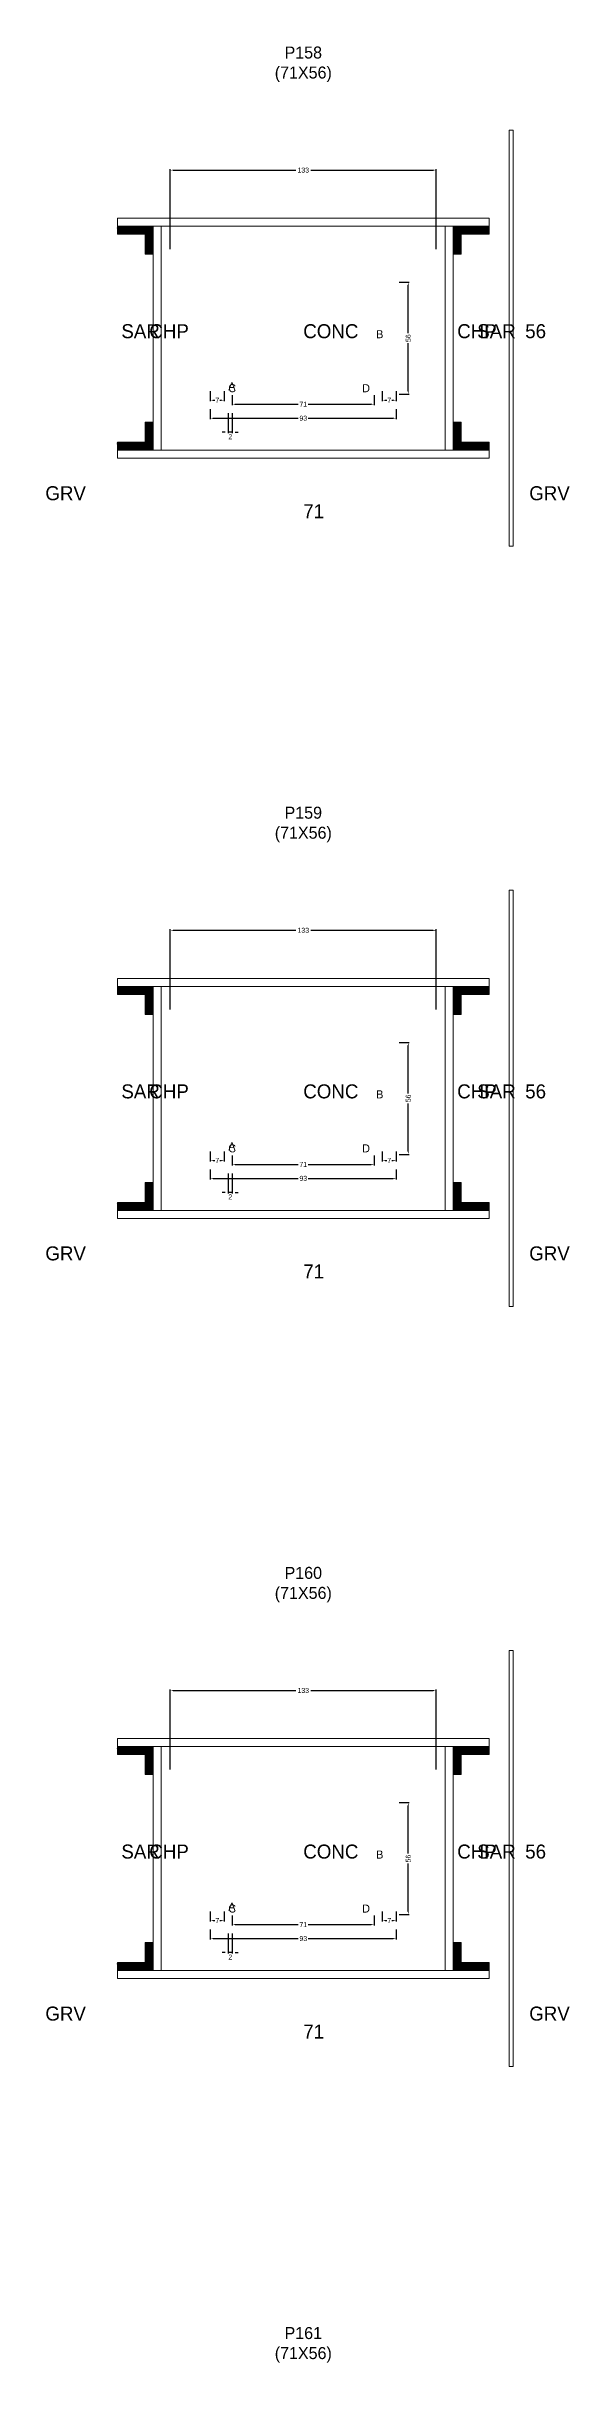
# Model space of a CAD drawing. Header units: centimetres. Extents: x -10500 to 4121, y -45226 to 295.
# Drawn here: x -129 to 133, y -40772 to -39614 of the extents above; entities that cross this region are included whole.
import ezdxf

# ---------------------------------------------------------------- set-up
doc = ezdxf.new("R2010")
doc.units = ezdxf.units.CM
for name, color, linetype in [('COTA', 241, 'Continuous'), ('Hachura', 251, 'Continuous'), ('NOMENCLATURA', 7, 'Continuous'), ('SARRAFO', 251, 'Continuous'), ('Texto Seção', 7, 'Continuous')]:
    doc.layers.add(name, color=color, linetype=linetype)
doc.dimstyles.new('cotax2', dxfattribs={"dimtxt": 2.5, "dimasz": 1.5, "dimexe": 0.5, "dimexo": 0.5, "dimgap": 0.5, "dimtad": 1, "dimcen": 2.5, "dimazin": 3, "dimtfac": 1, "dimtmove": 0, "dimatfit": 3})

# ---------------------------------------------------------------- blocks, each defined once
blk = doc.blocks.new('_CLOSEDFILLED')
at = {"color": 0, "linetype": 'BYBLOCK'}
blk.add_solid([(-1, 0.16), (0, 0), (-1, -0.16)], dxfattribs=at)
blk = doc.blocks.new('*D2744')
for p, q in [((-46.5, -39795.5), (-46.5, -39800.5)), ((46.5, -39795.5), (46.5, -39800.5)), ((-45, -39800), (-2.5, -39800)), ((2.5, -39800), (45, -39800))]:
    blk.add_line(p, q)
at = {"layer": 'Defpoints'}
for p in [(-46.5, -39795), (46.5, -39795), (-46.5, -39800)]:
    blk.add_point(p, dxfattribs=at)
at = {"layer": 'COTA', "xscale": 1.5, "yscale": 1.5, "rotation": 180}
blk.add_blockref('_CLOSEDFILLED', (-46.5, -39800), dxfattribs=at)
at = {"layer": 'COTA', "xscale": 1.5, "yscale": 1.5}
blk.add_blockref('_CLOSEDFILLED', (46.5, -39800), dxfattribs=at)
at = {"layer": 'COTA', "insert": (0, -39800), "char_height": 2.5, "attachment_point": 5}
blk.add_mtext('93', dxfattribs=at)
blk = doc.blocks.new('*D2745')
for p, q in [((-35.5, -39788.5), (-35.5, -39793.5)), ((-34, -39793), (-2.5, -39793)), ((2.5, -39793), (34, -39793)), ((35.5, -39788.5), (35.5, -39793.5))]:
    blk.add_line(p, q)
at = {"layer": 'Defpoints'}
for p in [(-35.5, -39788), (-35.5, -39793), (35.5, -39788)]:
    blk.add_point(p, dxfattribs=at)
at = {"layer": 'COTA', "xscale": 1.5, "yscale": 1.5, "rotation": 180}
blk.add_blockref('_CLOSEDFILLED', (-35.5, -39793), dxfattribs=at)
at = {"layer": 'COTA', "xscale": 1.5, "yscale": 1.5}
blk.add_blockref('_CLOSEDFILLED', (35.5, -39793), dxfattribs=at)
at = {"layer": 'COTA', "insert": (0, -39793), "char_height": 2.5, "attachment_point": 5}
blk.add_mtext('71', dxfattribs=at)
blk = doc.blocks.new('*D2746')
for p, q in [((48, -39732), (53, -39732)), ((52.5, -39757.5), (52.5, -39733.5)), ((52.5, -39786.5), (52.5, -39762.5)), ((48, -39788), (53, -39788))]:
    blk.add_line(p, q)
at = {"layer": 'Defpoints'}
for p in [(47.5, -39732), (47.5, -39788), (52.5, -39788)]:
    blk.add_point(p, dxfattribs=at)
at = {"layer": 'COTA', "xscale": 1.5, "yscale": 1.5}
for p, rotation in [((52.5, -39732), 90), ((52.5, -39788), 270)]:
    blk.add_blockref('_CLOSEDFILLED', p, dxfattribs=dict(at, rotation=rotation))
at = {"layer": 'COTA', "insert": (52.5, -39760), "char_height": 2.5, "attachment_point": 5, "rotation": 90}
blk.add_mtext('56', dxfattribs=at)
blk = doc.blocks.new('*D2747')
for p, q in [((-46.5, -39786.5), (-46.5, -39791.5)), ((-45, -39791), (-44.25, -39791)), ((-41.75, -39791), (-41, -39791)), ((-39.5, -39786.5), (-39.5, -39791.5))]:
    blk.add_line(p, q)
at = {"layer": 'Defpoints'}
for p in [(-46.5, -39786), (-46.5, -39791), (-39.5, -39786)]:
    blk.add_point(p, dxfattribs=at)
at = {"layer": 'COTA', "xscale": 1.5, "yscale": 1.5, "rotation": 180}
blk.add_blockref('_CLOSEDFILLED', (-46.5, -39791), dxfattribs=at)
at = {"layer": 'COTA', "xscale": 1.5, "yscale": 1.5}
blk.add_blockref('_CLOSEDFILLED', (-39.5, -39791), dxfattribs=at)
at = {"layer": 'COTA', "insert": (-43, -39791), "char_height": 2.5, "attachment_point": 5}
blk.add_mtext('7', dxfattribs=at)
blk = doc.blocks.new('*D2748')
for p, q in [((39.5, -39786.5), (39.5, -39791.5)), ((41, -39791), (41.75, -39791)), ((44.25, -39791), (45, -39791)), ((46.5, -39786.5), (46.5, -39791.5))]:
    blk.add_line(p, q)
at = {"layer": 'Defpoints'}
for p in [(39.5, -39786), (39.5, -39791), (46.5, -39786)]:
    blk.add_point(p, dxfattribs=at)
at = {"layer": 'COTA', "xscale": 1.5, "yscale": 1.5, "rotation": 180}
blk.add_blockref('_CLOSEDFILLED', (39.5, -39791), dxfattribs=at)
at = {"layer": 'COTA', "xscale": 1.5, "yscale": 1.5}
blk.add_blockref('_CLOSEDFILLED', (46.5, -39791), dxfattribs=at)
at = {"layer": 'COTA', "insert": (43, -39791), "char_height": 2.5, "attachment_point": 5}
blk.add_mtext('7', dxfattribs=at)
blk = doc.blocks.new('*D2749')
for p, q in [((-66.5, -39715.5), (-66.5, -39675.5)), ((-65, -39676), (-3.75, -39676)), ((3.75, -39676), (65, -39676)), ((66.5, -39715.5), (66.5, -39675.5))]:
    blk.add_line(p, q)
at = {"layer": 'Defpoints'}
for p in [(-66.5, -39676), (-66.5, -39716), (66.5, -39716)]:
    blk.add_point(p, dxfattribs=at)
at = {"layer": 'COTA', "xscale": 1.5, "yscale": 1.5, "rotation": 180}
blk.add_blockref('_CLOSEDFILLED', (-66.5, -39676), dxfattribs=at)
at = {"layer": 'COTA', "xscale": 1.5, "yscale": 1.5}
blk.add_blockref('_CLOSEDFILLED', (66.5, -39676), dxfattribs=at)
at = {"layer": 'COTA', "insert": (0, -39676), "char_height": 2.5, "attachment_point": 5}
blk.add_mtext('133', dxfattribs=at)
blk = doc.blocks.new('*D2770')
for p, q in [((-46.5, -40175.5), (-46.5, -40180.5)), ((46.5, -40175.5), (46.5, -40180.5)), ((-45, -40180), (-2.5, -40180)), ((2.5, -40180), (45, -40180))]:
    blk.add_line(p, q)
at = {"layer": 'Defpoints'}
for p in [(-46.5, -40175), (46.5, -40175), (-46.5, -40180)]:
    blk.add_point(p, dxfattribs=at)
at = {"layer": 'COTA', "xscale": 1.5, "yscale": 1.5, "rotation": 180}
blk.add_blockref('_CLOSEDFILLED', (-46.5, -40180), dxfattribs=at)
at = {"layer": 'COTA', "xscale": 1.5, "yscale": 1.5}
blk.add_blockref('_CLOSEDFILLED', (46.5, -40180), dxfattribs=at)
at = {"layer": 'COTA', "insert": (0, -40180), "char_height": 2.5, "attachment_point": 5}
blk.add_mtext('93', dxfattribs=at)
blk = doc.blocks.new('*D2771')
for p, q in [((-35.5, -40168.5), (-35.5, -40173.5)), ((-34, -40173), (-2.5, -40173)), ((2.5, -40173), (34, -40173)), ((35.5, -40168.5), (35.5, -40173.5))]:
    blk.add_line(p, q)
at = {"layer": 'Defpoints'}
for p in [(-35.5, -40168), (-35.5, -40173), (35.5, -40168)]:
    blk.add_point(p, dxfattribs=at)
at = {"layer": 'COTA', "xscale": 1.5, "yscale": 1.5, "rotation": 180}
blk.add_blockref('_CLOSEDFILLED', (-35.5, -40173), dxfattribs=at)
at = {"layer": 'COTA', "xscale": 1.5, "yscale": 1.5}
blk.add_blockref('_CLOSEDFILLED', (35.5, -40173), dxfattribs=at)
at = {"layer": 'COTA', "insert": (0, -40173), "char_height": 2.5, "attachment_point": 5}
blk.add_mtext('71', dxfattribs=at)
blk = doc.blocks.new('*D2772')
for p, q in [((48, -40112), (53, -40112)), ((52.5, -40137.5), (52.5, -40113.5)), ((52.5, -40166.5), (52.5, -40142.5)), ((48, -40168), (53, -40168))]:
    blk.add_line(p, q)
at = {"layer": 'Defpoints'}
for p in [(47.5, -40112), (47.5, -40168), (52.5, -40168)]:
    blk.add_point(p, dxfattribs=at)
at = {"layer": 'COTA', "xscale": 1.5, "yscale": 1.5}
for p, rotation in [((52.5, -40112), 90), ((52.5, -40168), 270)]:
    blk.add_blockref('_CLOSEDFILLED', p, dxfattribs=dict(at, rotation=rotation))
at = {"layer": 'COTA', "insert": (52.5, -40140), "char_height": 2.5, "attachment_point": 5, "rotation": 90}
blk.add_mtext('56', dxfattribs=at)
blk = doc.blocks.new('*D2773')
for p, q in [((-46.5, -40166.5), (-46.5, -40171.5)), ((-39.5, -40166.5), (-39.5, -40171.5)), ((-45, -40171), (-44.25, -40171)), ((-41.75, -40171), (-41, -40171))]:
    blk.add_line(p, q)
at = {"layer": 'Defpoints'}
for p in [(-46.5, -40166), (-39.5, -40166), (-46.5, -40171)]:
    blk.add_point(p, dxfattribs=at)
at = {"layer": 'COTA', "xscale": 1.5, "yscale": 1.5, "rotation": 180}
blk.add_blockref('_CLOSEDFILLED', (-46.5, -40171), dxfattribs=at)
at = {"layer": 'COTA', "xscale": 1.5, "yscale": 1.5}
blk.add_blockref('_CLOSEDFILLED', (-39.5, -40171), dxfattribs=at)
at = {"layer": 'COTA', "insert": (-43, -40171), "char_height": 2.5, "attachment_point": 5}
blk.add_mtext('7', dxfattribs=at)
blk = doc.blocks.new('*D2774')
for p, q in [((39.5, -40166.5), (39.5, -40171.5)), ((46.5, -40166.5), (46.5, -40171.5)), ((41, -40171), (41.75, -40171)), ((44.25, -40171), (45, -40171))]:
    blk.add_line(p, q)
at = {"layer": 'Defpoints'}
for p in [(39.5, -40166), (46.5, -40166), (39.5, -40171)]:
    blk.add_point(p, dxfattribs=at)
at = {"layer": 'COTA', "xscale": 1.5, "yscale": 1.5, "rotation": 180}
blk.add_blockref('_CLOSEDFILLED', (39.5, -40171), dxfattribs=at)
at = {"layer": 'COTA', "xscale": 1.5, "yscale": 1.5}
blk.add_blockref('_CLOSEDFILLED', (46.5, -40171), dxfattribs=at)
at = {"layer": 'COTA', "insert": (43, -40171), "char_height": 2.5, "attachment_point": 5}
blk.add_mtext('7', dxfattribs=at)
blk = doc.blocks.new('*D2775')
for p, q in [((-66.5, -40095.5), (-66.5, -40055.5)), ((-65, -40056), (-3.75, -40056)), ((3.75, -40056), (65, -40056)), ((66.5, -40095.5), (66.5, -40055.5))]:
    blk.add_line(p, q)
at = {"layer": 'Defpoints'}
for p in [(-66.5, -40056), (-66.5, -40096), (66.5, -40096)]:
    blk.add_point(p, dxfattribs=at)
at = {"layer": 'COTA', "xscale": 1.5, "yscale": 1.5, "rotation": 180}
blk.add_blockref('_CLOSEDFILLED', (-66.5, -40056), dxfattribs=at)
at = {"layer": 'COTA', "xscale": 1.5, "yscale": 1.5}
blk.add_blockref('_CLOSEDFILLED', (66.5, -40056), dxfattribs=at)
at = {"layer": 'COTA', "insert": (0, -40056), "char_height": 2.5, "attachment_point": 5}
blk.add_mtext('133', dxfattribs=at)
blk = doc.blocks.new('*D2796')
for p, q in [((-46.5, -40555.5), (-46.5, -40560.5)), ((-45, -40560), (-2.5, -40560)), ((2.5, -40560), (45, -40560)), ((46.5, -40555.5), (46.5, -40560.5))]:
    blk.add_line(p, q)
at = {"layer": 'Defpoints'}
for p in [(-46.5, -40555), (-46.5, -40560), (46.5, -40555)]:
    blk.add_point(p, dxfattribs=at)
at = {"layer": 'COTA', "xscale": 1.5, "yscale": 1.5, "rotation": 180}
blk.add_blockref('_CLOSEDFILLED', (-46.5, -40560), dxfattribs=at)
at = {"layer": 'COTA', "xscale": 1.5, "yscale": 1.5}
blk.add_blockref('_CLOSEDFILLED', (46.5, -40560), dxfattribs=at)
at = {"layer": 'COTA', "insert": (0, -40560), "char_height": 2.5, "attachment_point": 5}
blk.add_mtext('93', dxfattribs=at)
blk = doc.blocks.new('*D2797')
for p, q in [((-35.5, -40548.5), (-35.5, -40553.5)), ((35.5, -40548.5), (35.5, -40553.5)), ((-34, -40553), (-2.5, -40553)), ((2.5, -40553), (34, -40553))]:
    blk.add_line(p, q)
at = {"layer": 'Defpoints'}
for p in [(-35.5, -40548), (35.5, -40548), (-35.5, -40553)]:
    blk.add_point(p, dxfattribs=at)
at = {"layer": 'COTA', "xscale": 1.5, "yscale": 1.5, "rotation": 180}
blk.add_blockref('_CLOSEDFILLED', (-35.5, -40553), dxfattribs=at)
at = {"layer": 'COTA', "xscale": 1.5, "yscale": 1.5}
blk.add_blockref('_CLOSEDFILLED', (35.5, -40553), dxfattribs=at)
at = {"layer": 'COTA', "insert": (0, -40553), "char_height": 2.5, "attachment_point": 5}
blk.add_mtext('71', dxfattribs=at)
blk = doc.blocks.new('*D2798')
for p, q in [((48, -40492), (53, -40492)), ((52.5, -40517.5), (52.5, -40493.5)), ((52.5, -40546.5), (52.5, -40522.5)), ((48, -40548), (53, -40548))]:
    blk.add_line(p, q)
at = {"layer": 'Defpoints'}
for p in [(47.5, -40492), (47.5, -40548), (52.5, -40548)]:
    blk.add_point(p, dxfattribs=at)
at = {"layer": 'COTA', "xscale": 1.5, "yscale": 1.5}
for p, rotation in [((52.5, -40492), 90), ((52.5, -40548), 270)]:
    blk.add_blockref('_CLOSEDFILLED', p, dxfattribs=dict(at, rotation=rotation))
at = {"layer": 'COTA', "insert": (52.5, -40520), "char_height": 2.5, "attachment_point": 5, "rotation": 90}
blk.add_mtext('56', dxfattribs=at)
blk = doc.blocks.new('*D2799')
for p, q in [((-46.5, -40546.5), (-46.5, -40551.5)), ((-39.5, -40546.5), (-39.5, -40551.5)), ((-45, -40551), (-44.25, -40551)), ((-41.75, -40551), (-41, -40551))]:
    blk.add_line(p, q)
at = {"layer": 'Defpoints'}
for p in [(-46.5, -40546), (-39.5, -40546), (-46.5, -40551)]:
    blk.add_point(p, dxfattribs=at)
at = {"layer": 'COTA', "xscale": 1.5, "yscale": 1.5, "rotation": 180}
blk.add_blockref('_CLOSEDFILLED', (-46.5, -40551), dxfattribs=at)
at = {"layer": 'COTA', "xscale": 1.5, "yscale": 1.5}
blk.add_blockref('_CLOSEDFILLED', (-39.5, -40551), dxfattribs=at)
at = {"layer": 'COTA', "insert": (-43, -40551), "char_height": 2.5, "attachment_point": 5}
blk.add_mtext('7', dxfattribs=at)
blk = doc.blocks.new('*D2800')
for p, q in [((39.5, -40546.5), (39.5, -40551.5)), ((46.5, -40546.5), (46.5, -40551.5)), ((41, -40551), (41.75, -40551)), ((44.25, -40551), (45, -40551))]:
    blk.add_line(p, q)
at = {"layer": 'Defpoints'}
for p in [(39.5, -40546), (46.5, -40546), (39.5, -40551)]:
    blk.add_point(p, dxfattribs=at)
at = {"layer": 'COTA', "xscale": 1.5, "yscale": 1.5, "rotation": 180}
blk.add_blockref('_CLOSEDFILLED', (39.5, -40551), dxfattribs=at)
at = {"layer": 'COTA', "xscale": 1.5, "yscale": 1.5}
blk.add_blockref('_CLOSEDFILLED', (46.5, -40551), dxfattribs=at)
at = {"layer": 'COTA', "insert": (43, -40551), "char_height": 2.5, "attachment_point": 5}
blk.add_mtext('7', dxfattribs=at)
blk = doc.blocks.new('*D2801')
for p, q in [((-66.5, -40475.5), (-66.5, -40435.5)), ((-65, -40436), (-3.75, -40436)), ((3.75, -40436), (65, -40436)), ((66.5, -40475.5), (66.5, -40435.5))]:
    blk.add_line(p, q)
at = {"layer": 'Defpoints'}
for p in [(-66.5, -40436), (-66.5, -40476), (66.5, -40476)]:
    blk.add_point(p, dxfattribs=at)
at = {"layer": 'COTA', "xscale": 1.5, "yscale": 1.5, "rotation": 180}
blk.add_blockref('_CLOSEDFILLED', (-66.5, -40436), dxfattribs=at)
at = {"layer": 'COTA', "xscale": 1.5, "yscale": 1.5}
blk.add_blockref('_CLOSEDFILLED', (66.5, -40436), dxfattribs=at)
at = {"layer": 'COTA', "insert": (0, -40436), "char_height": 2.5, "attachment_point": 5}
blk.add_mtext('133', dxfattribs=at)

msp = doc.modelspace()

# ---------------------------------------------------------------- hatches: boundary and pattern name
at = {"layer": 'SARRAFO'}
h = msp.add_hatch(dxfattribs=at)
h.set_pattern_fill('SOLID', scale=2)
h.paths.add_polyline_path([(-93, -39708), (-79, -39708), (-79, -39704), (-93, -39704)])
h = msp.add_hatch(dxfattribs=at)
h.set_pattern_fill('SOLID', scale=2)
h.paths.add_polyline_path([(-79, -39718), (-75, -39718), (-75, -39704), (-79, -39704)])
h = msp.add_hatch(dxfattribs=at)
h.set_pattern_fill('SOLID', scale=2)
h.paths.add_polyline_path([(75, -39718), (79, -39718), (79, -39704), (75, -39704)])
h = msp.add_hatch(dxfattribs=at)
h.set_pattern_fill('SOLID', scale=2)
h.paths.add_polyline_path([(79, -39708), (93, -39708), (93, -39704), (79, -39704)])
h = msp.add_hatch(dxfattribs=at)
h.set_pattern_fill('SOLID', scale=2)
h.paths.add_polyline_path([(-79, -39816), (-75, -39816), (-75, -39802), (-79, -39802)])
h = msp.add_hatch(dxfattribs=at)
h.set_pattern_fill('SOLID', scale=2)
h.paths.add_polyline_path([(75, -39816), (79, -39816), (79, -39802), (75, -39802)])
h = msp.add_hatch(dxfattribs=at)
h.set_pattern_fill('SOLID', scale=2)
h.paths.add_polyline_path([(-93, -39816), (-79, -39816), (-79, -39812), (-93, -39812)])
h = msp.add_hatch(dxfattribs=at)
h.set_pattern_fill('SOLID', scale=2)
h.paths.add_polyline_path([(79, -39816), (93, -39816), (93, -39812), (79, -39812)])
h = msp.add_hatch(dxfattribs=at)
h.set_pattern_fill('SOLID', scale=2)
h.paths.add_polyline_path([(-93, -40088), (-79, -40088), (-79, -40084), (-93, -40084)])
h = msp.add_hatch(dxfattribs=at)
h.set_pattern_fill('SOLID', scale=2)
h.paths.add_polyline_path([(-79, -40098), (-75, -40098), (-75, -40084), (-79, -40084)])
h = msp.add_hatch(dxfattribs=at)
h.set_pattern_fill('SOLID', scale=2)
h.paths.add_polyline_path([(75, -40098), (79, -40098), (79, -40084), (75, -40084)])
h = msp.add_hatch(dxfattribs=at)
h.set_pattern_fill('SOLID', scale=2)
h.paths.add_polyline_path([(79, -40088), (93, -40088), (93, -40084), (79, -40084)])
h = msp.add_hatch(dxfattribs=at)
h.set_pattern_fill('SOLID', scale=2)
h.paths.add_polyline_path([(-79, -40196), (-75, -40196), (-75, -40182), (-79, -40182)])
h = msp.add_hatch(dxfattribs=at)
h.set_pattern_fill('SOLID', scale=2)
h.paths.add_polyline_path([(75, -40196), (79, -40196), (79, -40182), (75, -40182)])
h = msp.add_hatch(dxfattribs=at)
h.set_pattern_fill('SOLID', scale=2)
h.paths.add_polyline_path([(-93, -40196), (-79, -40196), (-79, -40192), (-93, -40192)])
h = msp.add_hatch(dxfattribs=at)
h.set_pattern_fill('SOLID', scale=2)
h.paths.add_polyline_path([(79, -40196), (93, -40196), (93, -40192), (79, -40192)])
h = msp.add_hatch(dxfattribs=at)
h.set_pattern_fill('SOLID', scale=2)
h.paths.add_polyline_path([(-93, -40468), (-79, -40468), (-79, -40464), (-93, -40464)])
h = msp.add_hatch(dxfattribs=at)
h.set_pattern_fill('SOLID', scale=2)
h.paths.add_polyline_path([(-79, -40478), (-75, -40478), (-75, -40464), (-79, -40464)])
h = msp.add_hatch(dxfattribs=at)
h.set_pattern_fill('SOLID', scale=2)
h.paths.add_polyline_path([(75, -40478), (79, -40478), (79, -40464), (75, -40464)])
h = msp.add_hatch(dxfattribs=at)
h.set_pattern_fill('SOLID', scale=2)
h.paths.add_polyline_path([(79, -40468), (93, -40468), (93, -40464), (79, -40464)])
h = msp.add_hatch(dxfattribs=at)
h.set_pattern_fill('SOLID', scale=2)
h.paths.add_polyline_path([(-93, -40576), (-79, -40576), (-79, -40572), (-93, -40572)])
h = msp.add_hatch(dxfattribs=at)
h.set_pattern_fill('SOLID', scale=2)
h.paths.add_polyline_path([(-79, -40576), (-75, -40576), (-75, -40562), (-79, -40562)])
h = msp.add_hatch(dxfattribs=at)
h.set_pattern_fill('SOLID', scale=2)
h.paths.add_polyline_path([(75, -40576), (79, -40576), (79, -40562), (75, -40562)])
h = msp.add_hatch(dxfattribs=at)
h.set_pattern_fill('SOLID', scale=2)
h.paths.add_polyline_path([(79, -40576), (93, -40576), (93, -40572), (79, -40572)])

# ---------------------------------------------------------------- linework, layer by layer
at = {"layer": 'Hachura', "lineweight": 13}
for points in [[(103, -39864), (105, -39864), (105, -39656), (103, -39656)], [(103, -40244), (105, -40244), (105, -40036), (103, -40036)], [(103, -40624), (105, -40624), (105, -40416), (103, -40416)]]:
    msp.add_lwpolyline(points, close=True, dxfattribs=at)
at = {"layer": 'Hachura', "lineweight": 18}
for points in [[(-93, -39704), (93, -39704), (93, -39700), (-93, -39700)], [(-75, -39816), (-71, -39816), (-71, -39704), (-75, -39704)], [(71, -39816), (75, -39816), (75, -39704), (71, -39704)], [(-93, -39820), (93, -39820), (93, -39816), (-93, -39816)], [(-93, -40084), (93, -40084), (93, -40080), (-93, -40080)], [(-75, -40196), (-71, -40196), (-71, -40084), (-75, -40084)], [(71, -40196), (75, -40196), (75, -40084), (71, -40084)], [(-93, -40200), (93, -40200), (93, -40196), (-93, -40196)], [(-93, -40464), (93, -40464), (93, -40460), (-93, -40460)], [(-75, -40576), (-71, -40576), (-71, -40464), (-75, -40464)], [(71, -40576), (75, -40576), (75, -40464), (71, -40464)], [(-93, -40580), (93, -40580), (93, -40576), (-93, -40576)]]:
    msp.add_lwpolyline(points, close=True, dxfattribs=at)
at = {"layer": 'SARRAFO', "lineweight": 13}
for points in [[(-93, -39708), (-79, -39708), (-79, -39704), (-93, -39704)], [(-79, -39718), (-75, -39718), (-75, -39704), (-79, -39704)], [(75, -39718), (79, -39718), (79, -39704), (75, -39704)], [(79, -39708), (93, -39708), (93, -39704), (79, -39704)], [(-79, -39816), (-75, -39816), (-75, -39802), (-79, -39802)], [(75, -39816), (79, -39816), (79, -39802), (75, -39802)], [(-93, -39816), (-79, -39816), (-79, -39812), (-93, -39812)], [(79, -39816), (93, -39816), (93, -39812), (79, -39812)], [(-93, -40088), (-79, -40088), (-79, -40084), (-93, -40084)], [(-79, -40098), (-75, -40098), (-75, -40084), (-79, -40084)], [(75, -40098), (79, -40098), (79, -40084), (75, -40084)], [(79, -40088), (93, -40088), (93, -40084), (79, -40084)], [(-79, -40196), (-75, -40196), (-75, -40182), (-79, -40182)], [(75, -40196), (79, -40196), (79, -40182), (75, -40182)], [(-93, -40196), (-79, -40196), (-79, -40192), (-93, -40192)], [(79, -40196), (93, -40196), (93, -40192), (79, -40192)], [(-93, -40468), (-79, -40468), (-79, -40464), (-93, -40464)], [(-79, -40478), (-75, -40478), (-75, -40464), (-79, -40464)], [(75, -40478), (79, -40478), (79, -40464), (75, -40464)], [(79, -40468), (93, -40468), (93, -40464), (79, -40464)], [(-93, -40576), (-79, -40576), (-79, -40572), (-93, -40572)], [(-79, -40576), (-75, -40576), (-75, -40562), (-79, -40562)], [(75, -40576), (79, -40576), (79, -40562), (75, -40562)], [(79, -40576), (93, -40576), (93, -40572), (79, -40572)]]:
    msp.add_lwpolyline(points, close=True, dxfattribs=at)

# ---------------------------------------------------------------- texts
at = {"layer": 'NOMENCLATURA'}
for s, p in [('B', (36.5, -39760)), ('A', (-37.5, -39786)), ('C', (-37.5, -39787)), ('D', (29.5, -39787)), ('B', (36.5, -40140)), ('A', (-37.5, -40166)), ('C', (-37.5, -40167)), ('D', (29.5, -40167)), ('B', (36.5, -40520)), ('A', (-37.5, -40546)), ('C', (-37.5, -40547)), ('D', (29.5, -40547))]:
    msp.add_text(s, height=4, dxfattribs=at).set_placement(p)
at = {"layer": 'NOMENCLATURA', "char_height": 6, "attachment_point": 8}
for s, insert in [('P158\\P(71X56)', (0, -39632)), ('P159\\P(71X56)', (0, -40012)), ('P160\\P(71X56)', (0, -40392)), ('P161\\P(71X56)', (0, -40772))]:
    msp.add_mtext(s, dxfattribs=dict(at, insert=insert))
at = {"layer": 'Texto Seção'}
for s, p in [('SAR', (-91, -39760)), ('CHP', (-77, -39760)), ('CONC', (0, -39760)), ('CHP', (77, -39760)), ('SAR', (87, -39760)), ('56', (111, -39760)), ('GRV', (-129, -39841)), ('71', (0, -39850)), ('GRV', (113, -39841)), ('SAR', (-91, -40140)), ('CHP', (-77, -40140)), ('CONC', (0, -40140)), ('CHP', (77, -40140)), ('SAR', (87, -40140)), ('56', (111, -40140)), ('GRV', (-129, -40221)), ('71', (0, -40230)), ('GRV', (113, -40221)), ('SAR', (-91, -40520)), ('CHP', (-77, -40520)), ('CONC', (0, -40520)), ('CHP', (77, -40520)), ('SAR', (87, -40520)), ('56', (111, -40520)), ('GRV', (-129, -40601)), ('GRV', (113, -40601)), ('71', (0, -40610))]:
    msp.add_text(s, height=7, dxfattribs=at).set_placement(p)

# ---------------------------------------------------------------- dimensions: what is measured, and where the dimension line sits
at = {"layer": 'COTA'}
for base, p1, p2, picture, middle in [((-66.5, -39676), (-66.5, -39716), (66.5, -39716), '*D2749', (0, -39676)), ((-46.5, -39791), (-46.5, -39786), (-39.5, -39786), '*D2747', (-43, -39791)), ((-46.5, -39800), (-46.5, -39795), (46.5, -39795), '*D2744', (0, -39800)), ((-35.5, -39793), (-35.5, -39788), (35.5, -39788), '*D2745', (0, -39793)), ((39.5, -39791), (39.5, -39786), (46.5, -39786), '*D2748', (43, -39791)), ((-66.5, -40056), (-66.5, -40096), (66.5, -40096), '*D2775', (0, -40056)), ((-46.5, -40171), (-46.5, -40166), (-39.5, -40166), '*D2773', (-43, -40171)), ((39.5, -40171), (39.5, -40166), (46.5, -40166), '*D2774', (43, -40171)), ((-46.5, -40180), (-46.5, -40175), (46.5, -40175), '*D2770', (0, -40180)), ((-35.5, -40173), (-35.5, -40168), (35.5, -40168), '*D2771', (0, -40173)), ((-66.5, -40436), (-66.5, -40476), (66.5, -40476), '*D2801', (0, -40436)), ((-46.5, -40551), (-46.5, -40546), (-39.5, -40546), '*D2799', (-43, -40551)), ((-35.5, -40553), (-35.5, -40548), (35.5, -40548), '*D2797', (0, -40553)), ((39.5, -40551), (39.5, -40546), (46.5, -40546), '*D2800', (43, -40551)), ((-46.5, -40560), (-46.5, -40555), (46.5, -40555), '*D2796', (0, -40560))]:
    dim = msp.add_linear_dim(base=base, p1=p1, p2=p2, dimstyle='cotax2', dxfattribs=at)
    dim.commit()
    dim.dimension.update_dxf_attribs({"geometry": picture, "text_midpoint": middle})
for base, p1, p2, picture, middle in [((52.5, -39788), (47.5, -39788), (47.5, -39732), '*D2746', (52.5, -39760)), ((52.5, -40168), (47.5, -40168), (47.5, -40112), '*D2772', (52.5, -40140)), ((52.5, -40548), (47.5, -40548), (47.5, -40492), '*D2798', (52.5, -40520))]:
    dim = msp.add_linear_dim(base=base, p1=p1, p2=p2, angle=90, dimstyle='cotax2', dxfattribs=at)
    dim.commit()
    dim.dimension.update_dxf_attribs({"geometry": picture, "text_midpoint": middle})
for base, p1, p2 in [((-35.5, -39807), (-35.5, -39797), (-37.5, -39797)), ((-35.5, -40187), (-35.5, -40177), (-37.5, -40177)), ((-35.5, -40567), (-35.5, -40557), (-37.5, -40557))]:
    msp.add_linear_dim(base=base, p1=p1, p2=p2, dimstyle='cotax2', dxfattribs=at).render()

doc.saveas('drawing.dxf')
